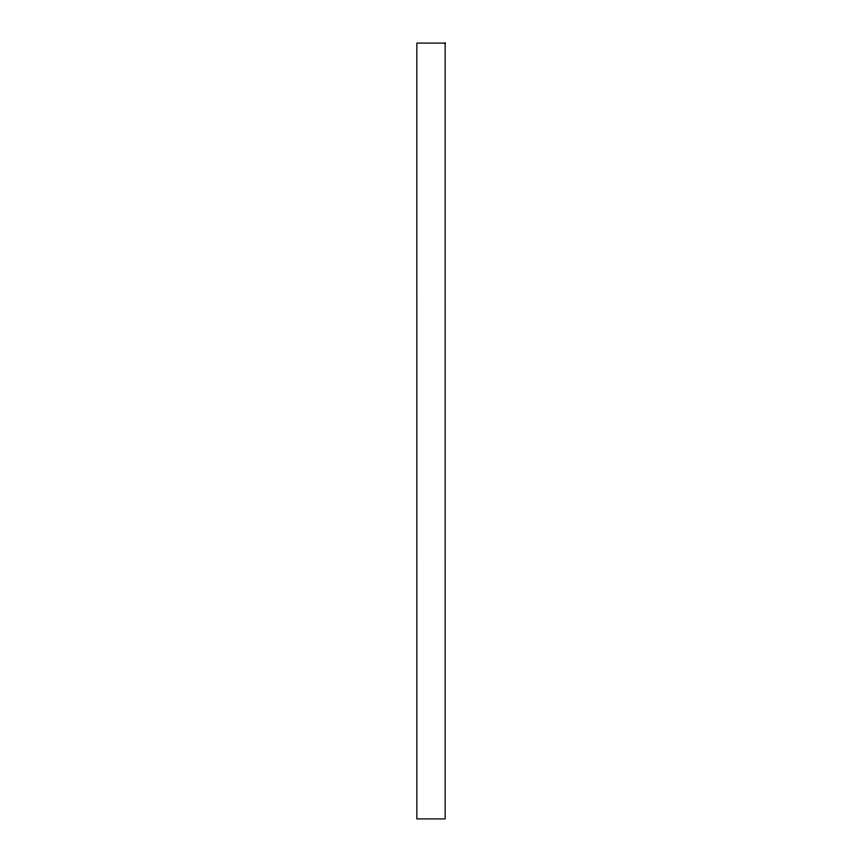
<?xml version="1.0" encoding="UTF-8"?>
<svg xmlns="http://www.w3.org/2000/svg" width="862" height="862" viewBox="0 0 862 862"><rect width="100%" height="100%" fill="white"/><g stroke="black" fill="none" stroke-linecap="round" stroke-linejoin="round"><path stroke-width="1.29" d="M445.137 43.1L416.852 43.1L416.863 818.9L445.148 818.9L445.137 43.1"/></g></svg>
